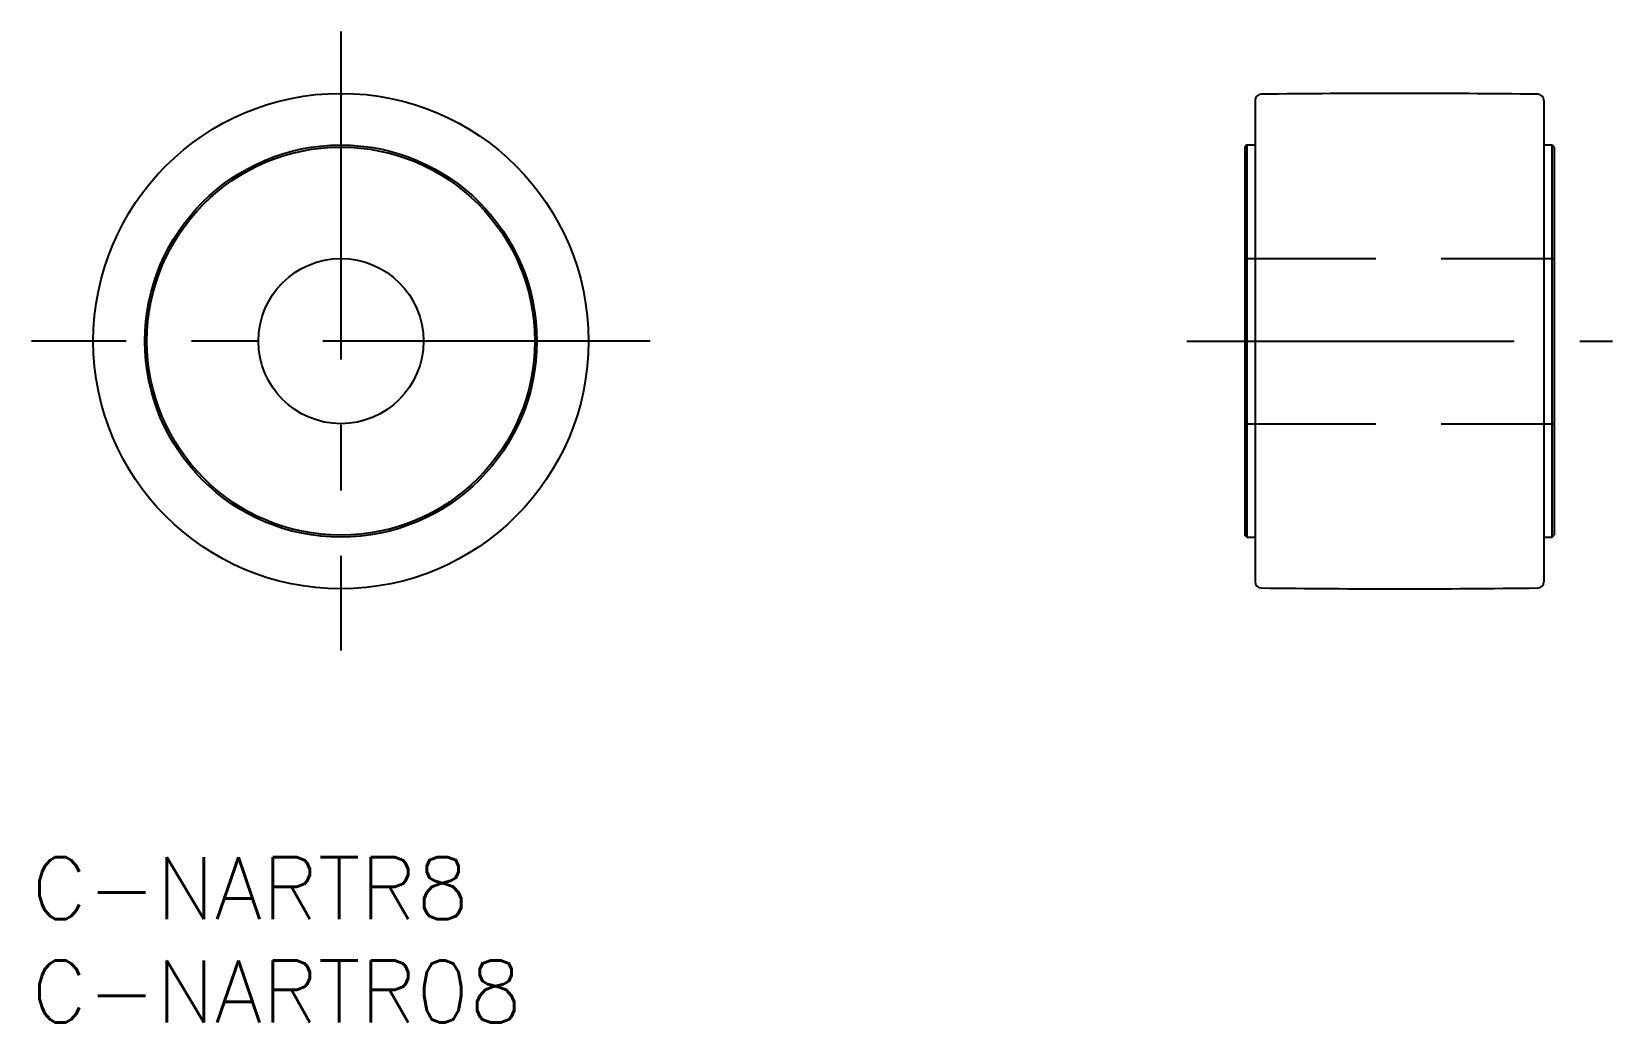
# Model space of a CAD drawing. Extents: x 0 to 76.6, y -8 to 40.
import ezdxf

# ---------------------------------------------------------------- set-up
doc = ezdxf.new("R2010")
doc.units = 0
doc.header["$LTSCALE"] = 0.5
doc.linetypes.add('CENTER', pattern=[50.8, 31.75, -6.35, 6.35, -6.35])
doc.linetypes.add('DASHED', pattern=[19.05, 12.7, -6.35])
for name, color, linetype in [('MSM_CENTER', 1, 'CENTER'), ('MSM_CONTINUOUS', 7, 'CONTINUOUS'), ('MSM_DASHED', 4, 'DASHED'), ('MSM_PART_NUMBER', 7, 'CONTINUOUS')]:
    doc.layers.add(name, color=color, linetype=linetype)
doc.styles.get("Standard").update_dxf_attribs({"font": 'txt.shx', "height": 3, "bigfont": 'bigfont.shx'})

# ---------------------------------------------------------------- blocks, each defined once
blk = doc.blocks.new('*U15')
at = {"layer": 'MSM_PART_NUMBER'}
blk.add_text('C-NARTR8', height=3, dxfattribs=at).set_placement((0, -3))
blk = doc.blocks.new('*U16')
at = {"layer": 'MSM_PART_NUMBER'}
blk.add_text('C-NARTR08', height=3, dxfattribs=at).set_placement((0, -8))

msp = doc.modelspace()

# ---------------------------------------------------------------- linework, layer by layer
at = {"layer": 'MSM_CENTER'}
for p, q in [((15, 39.991), (15, 10.009)), ((29.991, 25), (0.009, 25)), ((55.995, 25), (76.627, 25))]:
    msp.add_line(p, q, dxfattribs=at)
at = {"layer": 'MSM_CONTINUOUS'}
for p, q in [((59.311, 36.655), (59.311, 13.345)), ((73.311, 36.655), (73.311, 13.345)), ((58.911, 34.5), (58.811, 34.4)), ((58.911, 34.5), (59.311, 34.5)), ((58.911, 34.5), (58.911, 15.5)), ((73.311, 34.5), (73.711, 34.5)), ((73.711, 34.5), (73.811, 34.4)), ((73.711, 15.5), (73.711, 34.5)), ((58.811, 34.4), (58.811, 15.6)), ((73.811, 34.4), (73.811, 15.6)), ((58.911, 15.5), (58.811, 15.6)), ((58.911, 15.5), (59.311, 15.5)), ((73.311, 15.5), (73.711, 15.5)), ((73.711, 15.5), (73.811, 15.6))]:
    msp.add_line(p, q, dxfattribs=at)
for radius in [12, 9.5, 9.4, 4]:
    msp.add_circle((15, 25), radius, dxfattribs=at)
for centre, radius, start, end in [((59.611, 36.655), 0.3, 90.76825, 180), ((66.311, -463), 500, 89.23175, 90.76825), ((73.011, 36.655), 0.3, 0, 89.23175), ((59.611, 13.345), 0.3, 180, 269.23175), ((66.311, 513), 500, 269.23175, 270.76825), ((73.011, 13.345), 0.3, 270.76825, 0)]:
    msp.add_arc(centre, radius, start, end, dxfattribs=at)
at = {"layer": 'MSM_DASHED'}
for p, q in [((58.811, 29), (73.811, 29)), ((58.811, 21), (73.811, 21))]:
    msp.add_line(p, q, dxfattribs=at)

# ---------------------------------------------------------------- block references
at = {"layer": 'MSM_CONTINUOUS'}
for name in ['*U15', '*U16']:
    msp.add_blockref(name, (0, 0), dxfattribs=at)

doc.saveas('drawing.dxf')
